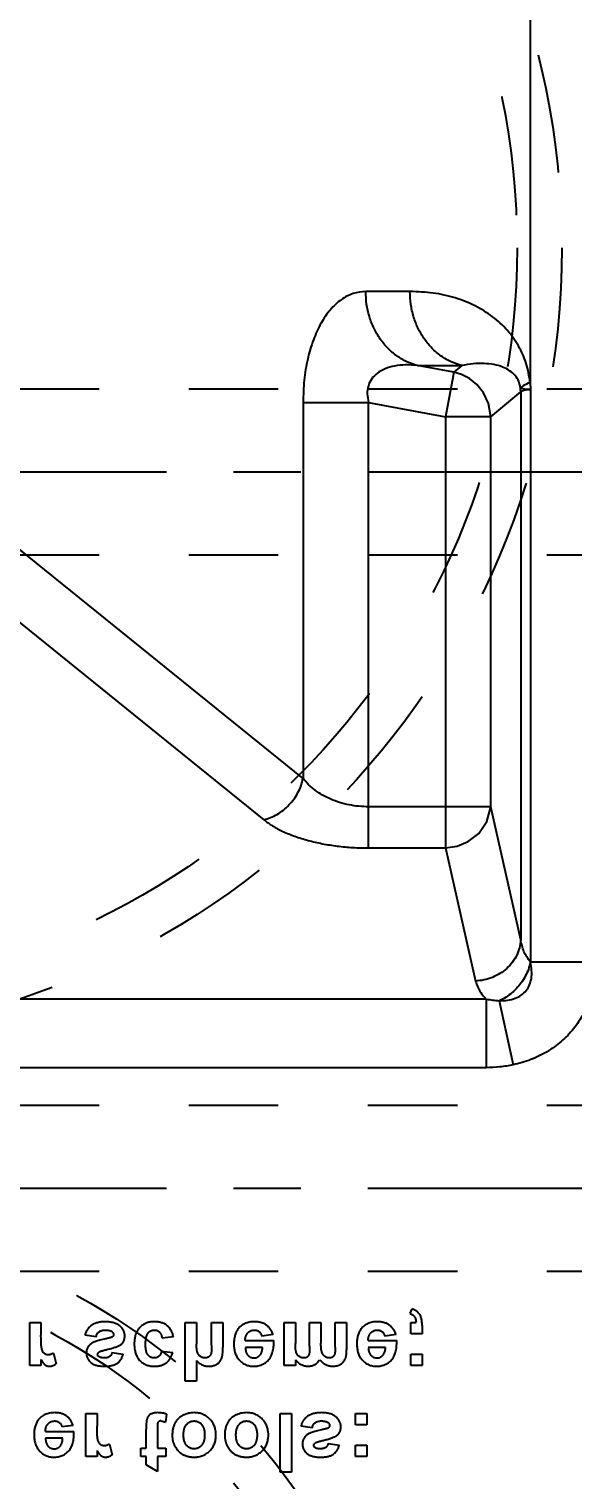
# Model space of a CAD drawing. Extents: x 14103 to 19353, y -3233 to 932.
# Drawn here: x 14942.2 to 14978.7, y -203.4 to -106.3 of the extents above; entities that cross this region are included whole.
import ezdxf

# ---------------------------------------------------------------- set-up
doc = ezdxf.new("R2010")
doc.units = 0
doc.header["$LTSCALE"] = 20
doc.header["$MEASUREMENT"] = 0
doc.linetypes.add('CENTER', pattern=[0.6, 0.375, -0.075, 0.075, -0.075])
doc.linetypes.add('HIDDEN', pattern=[0.2, 0.1, -0.1])
doc.layers.get('DEFPOINTS').update_dxf_attribs({"linetype": 'CONTINUOUS'})
for name, color, linetype in [('4a', 7, 'CONTINUOUS'), ('DIM', 3, 'CONTINUOUS'), ('OIL', 7, 'CONTINUOUS'), ('SUP', 4, 'HIDDEN'), ('WATER', 9, 'HIDDEN')]:
    doc.layers.add(name, color=color, linetype=linetype)
doc.styles.add('lxy2', font='txt.shx', dxfattribs={"width": 0.6})
doc.dimstyles.new('10', dxfattribs={"dimtxt": 10, "dimasz": 5, "dimexe": 2.5, "dimexo": 0, "dimgap": 1, "dimtad": 0, "dimdsep": 46, "dimtxsty": 'lxy2', "dimcen": -3, "dimclrd": 113, "dimclre": 113, "dimclrt": 3, "dimazin": 2, "dimtfac": 1, "dimtofl": 0, "dimtmove": 0, "dimatfit": 3, "dimfxl": 1, "dimtolj": 1, "dimtzin": 0, "dimarcsym": 0})

# ---------------------------------------------------------------- blocks, each defined once
blk = doc.blocks.new('*D197')
at = {"layer": 'DEFPOINTS', "color": 0}
for p in [(14749.942, 164.09), (15292.928, -183.91), (15315.844, -183.91)]:
    blk.add_point(p, dxfattribs=at)
at = {"layer": 'DIM', "color": 113, "lineweight": -2}
blk.add_line((15292.928, -183.91), (15315.844, -183.91), dxfattribs=at)
at = {"layer": 'DIM', "color": 3, "insert": (15324.844, -183.91), "char_height": 10, "attachment_point": 5, "style": 'lxy2'}
blk.add_mtext('\\A1;348', dxfattribs=at)
blk = doc.blocks.new('*D188')
at = {"layer": 'DEFPOINTS', "color": 0, "linetype": 'Continuous'}
for p in [(14749.942, 164.09), (15254.942, -535.91), (15254.942, -553.814)]:
    blk.add_point(p, dxfattribs=at)
at = {"layer": 'OIL', "color": 113, "linetype": 'Continuous', "lineweight": -2}
blk.add_line((15254.942, -535.91), (15254.942, -553.814), dxfattribs=at)
at = {"layer": 'OIL', "color": 3, "linetype": 'Continuous', "insert": (15254.942, -562.314), "char_height": 10, "attachment_point": 5, "rotation": 90, "style": 'lxy2'}
blk.add_mtext('\\A1;505', dxfattribs=at)
blk = doc.blocks.new('*D187')
at = {"layer": 'DEFPOINTS', "color": 0, "linetype": 'Continuous'}
for p in [(14749.942, 164.09), (15299.942, -515.91), (15299.942, -553.814)]:
    blk.add_point(p, dxfattribs=at)
at = {"layer": 'OIL', "color": 113, "linetype": 'Continuous', "lineweight": -2}
blk.add_line((15299.942, -515.91), (15299.942, -553.814), dxfattribs=at)
at = {"layer": 'OIL', "color": 3, "linetype": 'Continuous', "insert": (15299.942, -562.314), "char_height": 10, "attachment_point": 5, "rotation": 90, "style": 'lxy2'}
blk.add_mtext('\\A1;550', dxfattribs=at)
blk = doc.blocks.new('*D185')
at = {"layer": 'DEFPOINTS', "color": 0}
for p in [(14749.942, 164.09), (15292.928, -255.91), (15315.844, -255.91)]:
    blk.add_point(p, dxfattribs=at)
at = {"layer": 'DIM', "color": 113, "lineweight": -2}
blk.add_line((15292.928, -255.91), (15315.844, -255.91), dxfattribs=at)
at = {"layer": 'DIM', "color": 3, "insert": (15324.344, -255.91), "char_height": 10, "attachment_point": 5, "style": 'lxy2'}
blk.add_mtext('\\A1;420', dxfattribs=at)
blk = doc.blocks.new('*D191')
at = {"layer": 'DEFPOINTS', "color": 0, "linetype": 'Continuous'}
for p in [(14749.942, 164.09), (14999.942, -369.245), (14999.942, -553.814)]:
    blk.add_point(p, dxfattribs=at)
at = {"layer": 'OIL', "color": 113, "linetype": 'Continuous', "lineweight": -2}
blk.add_line((14999.942, -369.245), (14999.942, -553.814), dxfattribs=at)
at = {"layer": 'OIL', "color": 3, "linetype": 'Continuous', "insert": (14999.942, -562.314), "char_height": 10, "attachment_point": 5, "rotation": 90, "style": 'lxy2'}
blk.add_mtext('\\A1;250', dxfattribs=at)
blk = doc.blocks.new('*D190')
at = {"layer": 'DEFPOINTS', "color": 0, "linetype": 'Continuous'}
for p in [(14749.942, 164.09), (15049.942, -369.245), (15049.942, -553.814)]:
    blk.add_point(p, dxfattribs=at)
at = {"layer": 'OIL', "color": 113, "linetype": 'Continuous', "lineweight": -2}
blk.add_line((15049.942, -369.245), (15049.942, -553.814), dxfattribs=at)
at = {"layer": 'OIL', "color": 3, "linetype": 'Continuous', "insert": (15049.942, -561.814), "char_height": 10, "attachment_point": 5, "rotation": 90, "style": 'lxy2'}
blk.add_mtext('\\A1;300', dxfattribs=at)
blk = doc.blocks.new('*D189')
at = {"layer": 'DEFPOINTS', "color": 0, "linetype": 'Continuous'}
for p in [(14749.942, 164.09), (15094.942, -324.245), (15094.942, -553.814)]:
    blk.add_point(p, dxfattribs=at)
at = {"layer": 'OIL', "color": 113, "linetype": 'Continuous', "lineweight": -2}
blk.add_line((15094.942, -324.245), (15094.942, -553.814), dxfattribs=at)
at = {"layer": 'OIL', "color": 3, "linetype": 'Continuous', "insert": (15094.942, -562.814), "char_height": 10, "attachment_point": 5, "rotation": 90, "style": 'lxy2'}
blk.add_mtext('\\A1;345', dxfattribs=at)
blk = doc.blocks.new('*D186')
at = {"layer": 'DEFPOINTS', "color": 0, "linetype": 'Continuous'}
for p in [(14749.942, 164.09), (15119.942, -360.91), (15119.942, -553.814)]:
    blk.add_point(p, dxfattribs=at)
at = {"layer": 'OIL', "color": 113, "linetype": 'Continuous', "lineweight": -2}
blk.add_line((15119.942, -360.91), (15119.942, -553.814), dxfattribs=at)
at = {"layer": 'OIL', "color": 3, "linetype": 'Continuous', "insert": (15119.942, -562.314), "char_height": 10, "attachment_point": 5, "rotation": 90, "style": 'lxy2'}
blk.add_mtext('\\A1;370', dxfattribs=at)
blk = doc.blocks.new('*D184')
at = {"layer": 'DEFPOINTS', "color": 0, "linetype": 'Continuous'}
for p in [(14749.942, 164.09), (15074.942, -315.91), (15074.942, -553.814)]:
    blk.add_point(p, dxfattribs=at)
at = {"layer": 'OIL', "color": 113, "linetype": 'Continuous', "lineweight": -2}
blk.add_line((15074.942, -315.91), (15074.942, -553.814), dxfattribs=at)
at = {"layer": 'OIL', "color": 3, "linetype": 'Continuous', "insert": (15074.942, -562.814), "char_height": 10, "attachment_point": 5, "rotation": 90, "style": 'lxy2'}
blk.add_mtext('\\A1;325', dxfattribs=at)

msp = doc.modelspace()

# ---------------------------------------------------------------- linework, layer by layer
at = {"layer": '4a', "color": 4, "linetype": 'Continuous'}
for p, q in [((14975.837, -44.203), (14975.822, -130.001)), ((14967.762, -123.835), (14964.799, -123.835)), ((14970.699, -129.247), (14968.275, -128.798)), ((14968.275, -128.798), (14971.238, -128.798)), ((14971.238, -128.798), (14970.699, -129.247)), ((14970.652, -129.498), (14970.147, -132.224)), ((14975.822, -129.93), (14975.838, -130.403)), ((14973.176, -132.224), (14975.185, -130.553)), ((14975.185, -130.553), (14975.185, -167.269)), ((14975.839, -130.403), (14975.839, -168.769)), ((14960.601, -131.271), (14960.601, -156.461)), ((14960.601, -131.271), (14964.996, -131.271)), ((14964.996, -161.114), (14964.996, -131.271)), ((14964.996, -131.271), (14970.147, -132.224)), ((14970.147, -132.224), (14970.147, -161.114)), ((14973.176, -132.224), (14970.147, -132.224)), ((14973.176, -158.354), (14973.176, -132.224)), ((14960.601, -156.461), (14941.556, -141.078)), ((14938.918, -143.838), (14957.964, -159.221)), ((14973.176, -158.354), (14964.996, -158.354)), ((14975.185, -167.269), (14973.176, -158.354)), ((14964.996, -161.114), (14970.147, -161.114)), ((14970.147, -161.114), (14972.157, -170.029)), ((14980.232, -168.767), (14975.839, -168.767)), ((14972.873, -171.233), (14843.995, -171.233)), ((14972.873, -171.233), (14972.873, -175.833)), ((14973.755, -171.345), (14974.68, -175.641)), ((14972.873, -175.833), (14838.932, -175.833)), ((14967.769, -192.294), (14967.909, -191.991)), ((14942.278, -192.9), (14943.036, -192.9)), ((14942.278, -195.778), (14942.278, -192.9)), ((14943.036, -192.9), (14943.036, -193.753)), ((14952.701, -192.9), (14953.458, -192.9)), ((14952.701, -196.839), (14952.701, -192.9)), ((14953.458, -192.9), (14953.458, -194.349)), ((14954.468, -192.9), (14955.226, -192.9)), ((14954.468, -194.428), (14954.468, -192.9)), ((14955.226, -192.9), (14955.226, -194.58)), ((14959.326, -192.9), (14960.084, -192.9)), ((14959.326, -195.778), (14959.326, -192.9)), ((14960.084, -192.9), (14960.084, -194.306)), ((14961.043, -192.9), (14961.8, -192.9)), ((14961.043, -194.486), (14961.043, -192.9)), ((14961.8, -192.9), (14961.8, -194.289)), ((14962.76, -192.9), (14963.517, -192.9)), ((14962.76, -194.554), (14962.76, -192.9)), ((14963.517, -192.9), (14963.517, -194.731)), ((14967.82, -192.9), (14968.173, -192.9)), ((14967.82, -193.657), (14967.82, -192.9)), ((14968.577, -193.106), (14968.577, -193.657)), ((14946.732, -193.859), (14945.975, -193.758)), ((14951.913, -193.859), (14951.156, -193.96)), ((14956.72, -194.112), (14958.639, -194.112)), ((14958.589, -193.708), (14957.831, -193.809)), ((14964.962, -194.112), (14966.88, -194.112)), ((14966.83, -193.708), (14966.073, -193.809)), ((14968.577, -193.657), (14967.82, -193.657)), ((14943.869, -194.949), (14944.046, -195.669)), ((14947.793, -194.92), (14948.55, -195.021)), ((14951.105, -194.819), (14951.863, -194.92)), ((14957.882, -194.566), (14956.734, -194.566)), ((14966.123, -194.566), (14964.975, -194.566)), ((14967.82, -195.778), (14967.82, -195.021)), ((14967.82, -195.021), (14968.577, -195.021)), ((14968.577, -195.021), (14968.577, -195.778)), ((14943.036, -195.778), (14942.278, -195.778)), ((14943.036, -195.376), (14943.036, -195.778)), ((14953.458, -195.445), (14953.458, -196.839)), ((14960.084, -195.778), (14959.326, -195.778)), ((14960.084, -195.392), (14960.084, -195.778)), ((14968.577, -195.778), (14967.82, -195.778)), ((14953.458, -196.839), (14952.701, -196.839)), ((14946.035, -198.99), (14946.793, -198.99)), ((14946.035, -201.868), (14946.035, -198.99)), ((14946.793, -198.99), (14946.793, -199.843)), ((14951.449, -199.039), (14951.373, -199.567)), ((14959.064, -198.99), (14959.821, -198.99)), ((14959.064, -202.929), (14959.064, -198.99)), ((14959.821, -198.99), (14959.821, -202.929)), ((14964.123, -198.99), (14964.881, -198.99)), ((14964.123, -199.747), (14964.123, -198.99)), ((14964.881, -198.99), (14964.881, -199.747)), ((14943.329, -200.202), (14945.248, -200.202)), ((14945.197, -199.798), (14944.44, -199.899)), ((14950.085, -201.313), (14950.085, -200.038)), ((14950.843, -200.075), (14950.843, -201.313)), ((14961.215, -199.949), (14960.457, -199.848)), ((14964.881, -199.747), (14964.123, -199.747)), ((14944.49, -200.656), (14943.342, -200.656)), ((14947.626, -201.039), (14947.803, -201.759)), ((14962.275, -201.01), (14963.033, -201.111)), ((14964.123, -201.111), (14964.881, -201.111)), ((14964.123, -201.868), (14964.123, -201.111)), ((14964.881, -201.111), (14964.881, -201.868)), ((14946.793, -201.868), (14946.035, -201.868)), ((14946.793, -201.466), (14946.793, -201.868)), ((14949.732, -201.313), (14950.085, -201.313)), ((14949.732, -201.868), (14949.732, -201.313)), ((14950.085, -201.868), (14949.732, -201.868)), ((14950.085, -202.424), (14950.085, -201.868)), ((14950.843, -201.313), (14951.398, -201.313)), ((14951.398, -201.868), (14950.843, -201.868)), ((14950.843, -201.868), (14950.843, -202.878)), ((14951.398, -201.313), (14951.398, -201.868)), ((14964.881, -201.868), (14964.123, -201.868)), ((14950.843, -202.878), (14950.085, -202.424)), ((14959.821, -202.929), (14959.064, -202.929))]:
    msp.add_line(p, q, dxfattribs=at)
for points in [[(14970.699, -129.247), (14970.682, -129.333), (14970.652, -129.498)], [(14973.176, -132.224), (14973.038, -131.347), (14972.705, -130.623), (14972.254, -130.065), (14971.746, -129.663), (14971.222, -129.398), (14970.699, -129.247)], [(14970.147, -161.114), (14970.918, -160.992), (14971.667, -160.681), (14972.372, -160.139), (14972.928, -159.34), (14973.176, -158.354)]]:
    msp.add_lwpolyline(points, dxfattribs=at)
for points in [[(14964.799, -123.835), (14963.957, -123.974), (14963.161, -124.387), (14962.435, -125.059), (14961.805, -125.968), (14961.292, -127.084), (14960.912, -128.369), (14960.679, -129.78), (14960.601, -131.271)], [(14968.275, -128.798), (14967.561, -128.547), (14966.894, -128.16), (14966.294, -127.648), (14965.777, -127.027), (14965.358, -126.313), (14965.051, -125.528), (14964.862, -124.694), (14964.799, -123.835)], [(14971.238, -128.798), (14970.524, -128.547), (14969.857, -128.16), (14969.256, -127.648), (14968.739, -127.027), (14968.321, -126.313), (14968.013, -125.528), (14967.825, -124.694), (14967.762, -123.835)], [(14975.814, -130.002), (14975.807, -129.93), (14975.552, -128.662), (14975.039, -127.487), (14974.285, -126.434), (14973.308, -125.532), (14972.134, -124.805), (14970.794, -124.271), (14969.323, -123.945), (14967.762, -123.835)], [(14968.275, -128.798), (14967.467, -128.759), (14966.732, -128.833), (14966.097, -129.018), (14965.582, -129.307), (14965.204, -129.691), (14964.976, -130.157), (14964.906, -130.69), (14964.996, -131.271)], [(14975.174, -130.319), (14975.055, -129.863), (14974.809, -129.467), (14974.442, -129.142), (14973.965, -128.896), (14973.39, -128.735), (14972.732, -128.665), (14972.008, -128.686), (14971.238, -128.798)], [(14975.174, -130.319), (14975.385, -130.129), (14975.822, -129.924)], [(14975.185, -130.553), (14975.174, -130.319)], [(14975.837, -130.403), (14975.531, -130.394), (14975.174, -130.319)], [(14975.185, -130.553), (14975.406, -130.441), (14975.839, -130.403)], [(14957.964, -159.221), (14958.42, -159.08), (14958.862, -158.864), (14959.279, -158.58), (14959.658, -158.234), (14959.988, -157.837), (14960.261, -157.401), (14960.467, -156.938), (14960.601, -156.461)], [(14964.996, -158.354), (14964.334, -158.322), (14963.682, -158.225), (14963.054, -158.066), (14962.458, -157.847), (14961.906, -157.572), (14961.407, -157.245), (14960.97, -156.873), (14960.601, -156.461)], [(14957.964, -159.221), (14958.554, -159.632), (14959.254, -160.005), (14960.053, -160.331), (14960.936, -160.606), (14961.889, -160.826), (14962.894, -160.985), (14963.936, -161.081), (14964.996, -161.114)], [(14975.185, -167.269), (14975.105, -167.793), (14974.917, -168.298), (14974.63, -168.766), (14974.252, -169.179), (14973.799, -169.523), (14973.286, -169.785), (14972.732, -169.956), (14972.157, -170.029)], [(14975.839, -168.769), (14975.406, -168.043), (14975.185, -167.269)], [(14975.837, -168.767), (14975.703, -169.244), (14975.497, -169.707), (14975.225, -170.143), (14974.894, -170.54), (14974.515, -170.885), (14974.098, -171.17), (14973.755, -171.345)], [(14973.755, -171.345), (14974.321, -171.309), (14974.816, -171.183), (14975.229, -170.967), (14975.552, -170.666), (14975.778, -170.288), (14975.902, -169.838), (14975.922, -169.328), (14975.837, -168.767)], [(14980.232, -168.767), (14980.135, -170.002), (14979.847, -171.174), (14979.373, -172.256), (14978.723, -173.227), (14977.91, -174.067), (14976.952, -174.758), (14975.867, -175.287), (14974.68, -175.641)], [(14972.157, -170.029), (14972.51, -170.803), (14972.873, -171.233)], [(14972.873, -171.233), (14973.307, -171.304), (14973.755, -171.345)], [(14974.68, -175.642), (14973.781, -175.785), (14972.873, -175.833)], [(14967.769, -192.294), (14967.869, -192.338), (14967.955, -192.39), (14968.023, -192.45), (14968.077, -192.518), (14968.117, -192.596), (14968.147, -192.685), (14968.165, -192.787), (14968.173, -192.9)], [(14968.577, -193.106), (14968.574, -192.948), (14968.563, -192.807), (14968.546, -192.684), (14968.52, -192.579), (14968.486, -192.485), (14968.439, -192.396), (14968.38, -192.311), (14968.307, -192.231), (14968.224, -192.159), (14968.129, -192.095), (14968.024, -192.039), (14967.909, -191.991)], [(14947.348, -192.849), (14947.205, -192.853), (14947.07, -192.864), (14946.943, -192.884), (14946.823, -192.911), (14946.711, -192.945), (14946.607, -192.987), (14946.51, -193.036), (14946.421, -193.094), (14946.339, -193.158), (14946.265, -193.227), (14946.198, -193.302), (14946.139, -193.383), (14946.087, -193.468), (14946.042, -193.559), (14946.005, -193.656), (14945.975, -193.758)], [(14946.732, -193.859), (14946.763, -193.754), (14946.806, -193.663), (14946.862, -193.585), (14946.93, -193.52), (14947.012, -193.469), (14947.109, -193.434), (14947.221, -193.412), (14947.348, -193.405)], [(14948.554, -193.409), (14948.522, -193.357), (14948.466, -193.278), (14948.399, -193.202), (14948.322, -193.13), (14948.234, -193.065), (14948.137, -193.007), (14948.031, -192.959), (14947.914, -192.919), (14947.787, -192.889), (14947.651, -192.867), (14947.504, -192.854), (14947.348, -192.849)], [(14947.348, -193.405), (14947.487, -193.411), (14947.608, -193.432), (14947.71, -193.464), (14947.793, -193.51)], [(14948.651, -193.802), (14948.646, -193.706), (14948.631, -193.614), (14948.605, -193.525), (14948.569, -193.439), (14948.554, -193.409)], [(14950.624, -192.849), (14950.475, -192.856), (14950.334, -192.874), (14950.201, -192.905), (14950.076, -192.948), (14949.957, -193.003), (14949.848, -193.071), (14949.745, -193.151), (14949.65, -193.244), (14949.565, -193.347), (14949.492, -193.46), (14949.429, -193.582), (14949.378, -193.714), (14949.339, -193.855), (14949.33, -193.894)], [(14950.045, -194.382), (14950.047, -194.253), (14950.055, -194.134), (14950.068, -194.024), (14950.085, -193.925), (14950.108, -193.836), (14950.136, -193.756), (14950.168, -193.686), (14950.206, -193.626), (14950.248, -193.574), (14950.293, -193.529), (14950.342, -193.491), (14950.395, -193.46), (14950.451, -193.436), (14950.51, -193.419), (14950.573, -193.408), (14950.64, -193.405)], [(14951.913, -193.859), (14951.882, -193.738), (14951.844, -193.625), (14951.8, -193.519), (14951.749, -193.421), (14951.691, -193.33), (14951.628, -193.247), (14951.557, -193.172), (14951.481, -193.104), (14951.397, -193.044), (14951.307, -192.993), (14951.21, -192.949), (14951.107, -192.913), (14950.996, -192.885), (14950.879, -192.865), (14950.755, -192.853), (14950.624, -192.849)], [(14950.64, -193.405), (14950.737, -193.413), (14950.825, -193.436), (14950.903, -193.475), (14950.973, -193.529), (14951.004, -193.563), (14951.033, -193.604), (14951.059, -193.649), (14951.083, -193.7), (14951.105, -193.757), (14951.124, -193.819), (14951.142, -193.887), (14951.156, -193.96)], [(14956.245, -193.335), (14956.179, -193.436), (14956.122, -193.543), (14956.073, -193.656), (14956.034, -193.776), (14956.002, -193.901), (14955.991, -193.959)], [(14957.347, -192.849), (14957.167, -192.857), (14956.999, -192.88), (14956.844, -192.918), (14956.7, -192.971), (14956.568, -193.039), (14956.448, -193.123), (14956.341, -193.222), (14956.245, -193.335)], [(14956.72, -194.112), (14956.725, -194.03), (14956.735, -193.954), (14956.75, -193.881), (14956.771, -193.814), (14956.796, -193.751), (14956.827, -193.694), (14956.863, -193.64), (14956.905, -193.591), (14956.951, -193.548), (14956.999, -193.51), (14957.05, -193.477), (14957.104, -193.451), (14957.16, -193.431), (14957.219, -193.417), (14957.281, -193.408), (14957.345, -193.405)], [(14957.345, -193.405), (14957.431, -193.411), (14957.51, -193.428), (14957.582, -193.458), (14957.647, -193.5), (14957.704, -193.555), (14957.754, -193.626), (14957.797, -193.71), (14957.831, -193.809)], [(14958.441, -193.396), (14958.402, -193.338), (14958.342, -193.261), (14958.276, -193.191), (14958.206, -193.126), (14958.13, -193.069), (14958.05, -193.017), (14957.964, -192.972), (14957.873, -192.935), (14957.778, -192.905), (14957.678, -192.88), (14957.573, -192.863), (14957.462, -192.852), (14957.347, -192.849)], [(14958.589, -193.708), (14958.55, -193.606), (14958.506, -193.51), (14958.456, -193.421), (14958.441, -193.396)], [(14964.487, -193.335), (14964.42, -193.436), (14964.363, -193.543), (14964.315, -193.656), (14964.275, -193.776), (14964.244, -193.901), (14964.233, -193.959)], [(14965.588, -192.849), (14965.408, -192.857), (14965.24, -192.88), (14965.085, -192.918), (14964.941, -192.971), (14964.809, -193.039), (14964.689, -193.123), (14964.582, -193.222), (14964.487, -193.335)], [(14964.962, -194.112), (14964.966, -194.03), (14964.976, -193.954), (14964.992, -193.881), (14965.012, -193.814), (14965.037, -193.751), (14965.068, -193.694), (14965.104, -193.64), (14965.146, -193.591), (14965.192, -193.548), (14965.24, -193.51), (14965.291, -193.477), (14965.345, -193.451), (14965.401, -193.431), (14965.46, -193.417), (14965.522, -193.408), (14965.586, -193.405)], [(14965.586, -193.405), (14965.672, -193.411), (14965.751, -193.428), (14965.823, -193.458), (14965.888, -193.5), (14965.945, -193.555), (14965.995, -193.626), (14966.038, -193.71), (14966.073, -193.809)], [(14966.83, -193.708), (14966.791, -193.606), (14966.747, -193.51), (14966.697, -193.421), (14966.643, -193.338), (14966.583, -193.261), (14966.518, -193.191), (14966.447, -193.126), (14966.372, -193.069), (14966.291, -193.017), (14966.205, -192.972), (14966.114, -192.935), (14966.019, -192.905), (14965.919, -192.88), (14965.814, -192.863), (14965.703, -192.852), (14965.588, -192.849)], [(14943.525, -195.071), (14943.452, -195.066), (14943.384, -195.05), (14943.321, -195.024), (14943.265, -194.987), (14943.214, -194.936), (14943.169, -194.868), (14943.13, -194.783), (14943.097, -194.681), (14943.082, -194.617), (14943.07, -194.54), (14943.059, -194.447), (14943.051, -194.338), (14943.044, -194.215), (14943.04, -194.076), (14943.037, -193.922), (14943.036, -193.753)], [(14946.417, -194.313), (14946.338, -194.374), (14946.268, -194.439), (14946.209, -194.511), (14946.161, -194.588), (14946.124, -194.671), (14946.097, -194.759), (14946.081, -194.854), (14946.076, -194.954)], [(14947.585, -193.948), (14947.365, -193.997), (14947.167, -194.045), (14946.989, -194.093), (14946.832, -194.139), (14946.697, -194.183), (14946.583, -194.228), (14946.489, -194.271), (14946.417, -194.313)], [(14948.42, -194.362), (14948.356, -194.411), (14948.281, -194.457), (14948.194, -194.501), (14948.097, -194.544), (14947.988, -194.585), (14947.869, -194.624), (14947.738, -194.66), (14947.596, -194.695), (14947.456, -194.728), (14947.332, -194.759), (14947.223, -194.788), (14947.129, -194.815), (14947.05, -194.841), (14946.987, -194.864), (14946.939, -194.885), (14946.907, -194.905)], [(14947.839, -193.851), (14947.802, -193.877), (14947.748, -193.902), (14947.675, -193.925), (14947.585, -193.948)], [(14947.793, -193.51), (14947.838, -193.551), (14947.868, -193.598), (14947.887, -193.651), (14947.894, -193.71)], [(14947.894, -193.71), (14947.89, -193.75), (14947.88, -193.787), (14947.863, -193.821), (14947.839, -193.851)], [(14948.42, -194.362), (14948.474, -194.309), (14948.521, -194.251), (14948.561, -194.189), (14948.593, -194.121), (14948.619, -194.049), (14948.627, -194.018)], [(14948.627, -194.018), (14948.637, -193.972), (14948.647, -193.889), (14948.651, -193.802)], [(14949.33, -193.894), (14949.31, -194.007), (14949.293, -194.167), (14949.287, -194.337)], [(14949.287, -194.337), (14949.293, -194.508), (14949.31, -194.67), (14949.339, -194.822), (14949.371, -194.94)], [(14950.623, -195.273), (14950.558, -195.27), (14950.498, -195.261), (14950.44, -195.244), (14950.386, -195.222), (14950.334, -195.193), (14950.287, -195.158), (14950.243, -195.116), (14950.202, -195.068), (14950.165, -195.013), (14950.133, -194.948), (14950.106, -194.875), (14950.084, -194.794), (14950.067, -194.703), (14950.054, -194.605), (14950.047, -194.498), (14950.045, -194.382)], [(14954.034, -195.273), (14953.949, -195.268), (14953.869, -195.25), (14953.794, -195.221), (14953.723, -195.18), (14953.659, -195.128), (14953.604, -195.064), (14953.558, -194.988), (14953.521, -194.901), (14953.507, -194.851), (14953.494, -194.797), (14953.483, -194.736), (14953.474, -194.67), (14953.467, -194.598), (14953.462, -194.52), (14953.459, -194.438), (14953.458, -194.349)], [(14955.991, -193.959), (14955.98, -194.034), (14955.968, -194.172), (14955.963, -194.318)], [(14955.963, -194.318), (14955.967, -194.47)], [(14958.583, -194.776), (14958.598, -194.703), (14958.624, -194.52), (14958.638, -194.322), (14958.639, -194.112)], [(14960.652, -195.273), (14960.568, -195.267), (14960.488, -195.249), (14960.413, -195.219), (14960.342, -195.178), (14960.278, -195.125), (14960.223, -195.061), (14960.178, -194.987), (14960.144, -194.902), (14960.129, -194.853), (14960.118, -194.797), (14960.107, -194.734), (14960.099, -194.663), (14960.092, -194.585), (14960.088, -194.499), (14960.084, -194.406), (14960.084, -194.306)], [(14962.361, -195.273), (14962.283, -195.267), (14962.207, -195.249), (14962.133, -195.218), (14962.062, -195.175), (14961.998, -195.12), (14961.943, -195.054), (14961.898, -194.976), (14961.862, -194.887), (14961.848, -194.837), (14961.835, -194.779), (14961.824, -194.715), (14961.816, -194.643), (14961.809, -194.565), (14961.804, -194.48), (14961.801, -194.388), (14961.8, -194.289)], [(14964.233, -193.959), (14964.221, -194.034), (14964.209, -194.172), (14964.204, -194.318)], [(14964.204, -194.318), (14964.21, -194.49), (14964.224, -194.628)], [(14965.518, -195.829), (14965.673, -195.822), (14965.821, -195.803), (14965.96, -195.769), (14966.09, -195.723), (14966.212, -195.664), (14966.326, -195.591), (14966.431, -195.505), (14966.527, -195.406), (14966.614, -195.293), (14966.688, -195.167), (14966.75, -195.026), (14966.801, -194.872), (14966.839, -194.703), (14966.865, -194.52), (14966.879, -194.322), (14966.88, -194.112)], [(14943.869, -194.949), (14943.778, -195.002), (14943.691, -195.04), (14943.606, -195.063), (14943.525, -195.071)], [(14946.076, -194.954), (14946.08, -195.044), (14946.094, -195.132), (14946.117, -195.215), (14946.149, -195.294), (14946.191, -195.371), (14946.241, -195.443), (14946.301, -195.511), (14946.37, -195.576), (14946.449, -195.635), (14946.537, -195.687), (14946.636, -195.73), (14946.746, -195.765), (14946.864, -195.793), (14946.993, -195.813), (14947.133, -195.825), (14947.282, -195.829)], [(14946.833, -195.04), (14946.838, -195.002), (14946.851, -194.966), (14946.874, -194.934), (14946.907, -194.905)], [(14946.912, -195.191), (14946.877, -195.16), (14946.853, -195.124), (14946.838, -195.084), (14946.833, -195.04)], [(14947.302, -195.273), (14947.176, -195.268), (14947.068, -195.253), (14946.981, -195.227), (14946.912, -195.191)], [(14947.282, -195.829), (14947.424, -195.825), (14947.557, -195.816), (14947.681, -195.8), (14947.794, -195.777), (14947.899, -195.749), (14947.994, -195.713), (14948.08, -195.672), (14948.156, -195.624), (14948.224, -195.571), (14948.287, -195.51), (14948.345, -195.444), (14948.398, -195.372), (14948.444, -195.293), (14948.485, -195.208), (14948.52, -195.118), (14948.55, -195.021)], [(14947.793, -194.92), (14947.767, -195), (14947.732, -195.071), (14947.688, -195.131), (14947.634, -195.182), (14947.57, -195.222), (14947.493, -195.25), (14947.404, -195.268), (14947.302, -195.273)], [(14949.371, -194.94), (14949.378, -194.964), (14949.429, -195.096), (14949.491, -195.219), (14949.564, -195.332), (14949.649, -195.435), (14949.744, -195.527), (14949.847, -195.607), (14949.957, -195.675), (14950.076, -195.73), (14950.202, -195.773), (14950.337, -195.804), (14950.479, -195.822), (14950.629, -195.829)], [(14951.105, -194.819), (14951.082, -194.924), (14951.048, -195.017), (14951.002, -195.095), (14950.945, -195.159), (14950.879, -195.208), (14950.803, -195.245), (14950.718, -195.266), (14950.623, -195.273)], [(14950.629, -195.829), (14950.753, -195.825), (14950.869, -195.814), (14950.98, -195.797), (14951.083, -195.773), (14951.181, -195.741), (14951.272, -195.702), (14951.355, -195.657), (14951.433, -195.604), (14951.505, -195.544), (14951.572, -195.477), (14951.634, -195.403), (14951.691, -195.32), (14951.741, -195.231), (14951.787, -195.135), (14951.827, -195.031), (14951.863, -194.92)], [(14954.468, -194.428), (14954.468, -194.537), (14954.466, -194.635), (14954.463, -194.722), (14954.458, -194.801), (14954.453, -194.867), (14954.445, -194.924), (14954.438, -194.97), (14954.428, -195.006), (14954.404, -195.064), (14954.374, -195.116), (14954.334, -195.161), (14954.288, -195.201), (14954.234, -195.232), (14954.174, -195.255), (14954.107, -195.268), (14954.034, -195.273)], [(14954.296, -195.829), (14954.418, -195.822), (14954.533, -195.804), (14954.643, -195.774), (14954.746, -195.732), (14954.841, -195.679), (14954.923, -195.621), (14954.992, -195.556), (14955.049, -195.483), (14955.096, -195.406), (14955.135, -195.324), (14955.165, -195.238), (14955.188, -195.148), (14955.197, -195.1), (14955.204, -195.044), (14955.211, -194.983), (14955.216, -194.915), (14955.22, -194.841), (14955.223, -194.759), (14955.225, -194.673), (14955.226, -194.58)], [(14955.967, -194.47), (14955.969, -194.49), (14955.987, -194.653), (14956.015, -194.806), (14956.056, -194.95), (14956.108, -195.083), (14956.173, -195.208), (14956.248, -195.322), (14956.335, -195.427), (14956.432, -195.521), (14956.534, -195.603), (14956.642, -195.672), (14956.757, -195.728), (14956.877, -195.772), (14957.005, -195.803), (14957.138, -195.822), (14957.277, -195.829)], [(14956.734, -194.566), (14956.736, -194.646), (14956.743, -194.721), (14956.755, -194.792), (14956.773, -194.859), (14956.795, -194.921), (14956.824, -194.98), (14956.857, -195.033), (14956.895, -195.083)], [(14956.895, -195.083), (14956.937, -195.127), (14956.982, -195.166), (14957.031, -195.199), (14957.081, -195.226), (14957.134, -195.246), (14957.19, -195.261), (14957.249, -195.27), (14957.311, -195.273)], [(14957.277, -195.829), (14957.432, -195.822), (14957.58, -195.803), (14957.719, -195.769), (14957.849, -195.723), (14957.971, -195.664), (14958.085, -195.591), (14958.19, -195.505), (14958.286, -195.406), (14958.373, -195.293), (14958.447, -195.167), (14958.509, -195.026), (14958.56, -194.872), (14958.583, -194.776)], [(14957.311, -195.273), (14957.368, -195.27), (14957.423, -195.262), (14957.477, -195.248), (14957.528, -195.228), (14957.577, -195.203), (14957.623, -195.171), (14957.668, -195.135), (14957.71, -195.092), (14957.749, -195.045), (14957.782, -194.992), (14957.811, -194.934), (14957.835, -194.871), (14957.854, -194.803), (14957.868, -194.729), (14957.877, -194.65), (14957.882, -194.566)], [(14961.043, -194.486), (14961.042, -194.587), (14961.041, -194.678), (14961.037, -194.76), (14961.033, -194.833), (14961.027, -194.896), (14961.02, -194.95), (14961.012, -194.995), (14961.003, -195.03), (14960.981, -195.088), (14960.952, -195.137), (14960.919, -195.179), (14960.88, -195.213), (14960.834, -195.239), (14960.781, -195.258), (14960.72, -195.269), (14960.652, -195.273)], [(14962.682, -195.11), (14962.654, -195.148), (14962.623, -195.182), (14962.588, -195.209), (14962.549, -195.232), (14962.507, -195.25), (14962.462, -195.263), (14962.414, -195.271), (14962.361, -195.273)], [(14962.582, -195.829), (14962.733, -195.821), (14962.873, -195.796), (14962.999, -195.756), (14963.114, -195.7), (14963.216, -195.629), (14963.304, -195.542), (14963.379, -195.441), (14963.439, -195.324)], [(14962.76, -194.554), (14962.758, -194.656), (14962.755, -194.75), (14962.749, -194.834), (14962.74, -194.908), (14962.729, -194.973), (14962.716, -195.028), (14962.7, -195.074), (14962.682, -195.11)], [(14963.439, -195.324), (14963.457, -195.275), (14963.473, -195.219), (14963.487, -195.155), (14963.498, -195.085), (14963.506, -195.006), (14963.513, -194.922), (14963.516, -194.83), (14963.517, -194.731)], [(14964.224, -194.628), (14964.228, -194.653), (14964.256, -194.806), (14964.297, -194.95), (14964.349, -195.083), (14964.414, -195.208), (14964.489, -195.322), (14964.577, -195.427), (14964.673, -195.521), (14964.775, -195.603), (14964.883, -195.672), (14964.998, -195.728), (14965.119, -195.772), (14965.246, -195.803), (14965.379, -195.822), (14965.518, -195.829)], [(14964.975, -194.566), (14964.977, -194.646), (14964.984, -194.721), (14964.996, -194.792), (14965.014, -194.859), (14965.037, -194.921), (14965.065, -194.98), (14965.098, -195.033), (14965.136, -195.083)], [(14965.136, -195.083), (14965.179, -195.127), (14965.224, -195.166), (14965.272, -195.199), (14965.322, -195.226), (14965.375, -195.246), (14965.431, -195.261), (14965.49, -195.27), (14965.552, -195.273)], [(14965.552, -195.273), (14965.609, -195.27), (14965.665, -195.262), (14965.718, -195.248), (14965.77, -195.228), (14965.818, -195.203), (14965.864, -195.171), (14965.909, -195.135), (14965.951, -195.092), (14965.99, -195.045), (14966.024, -194.992), (14966.052, -194.934), (14966.076, -194.871), (14966.095, -194.803), (14966.11, -194.729), (14966.118, -194.65), (14966.123, -194.566)], [(14943.036, -195.376), (14943.075, -195.444), (14943.113, -195.507), (14943.15, -195.562), (14943.187, -195.611), (14943.221, -195.654), (14943.255, -195.691), (14943.288, -195.721), (14943.321, -195.745), (14943.386, -195.781), (14943.456, -195.808), (14943.53, -195.823), (14943.608, -195.829)], [(14943.608, -195.829), (14943.721, -195.818), (14943.831, -195.789), (14943.939, -195.739), (14944.046, -195.669)], [(14953.458, -195.445), (14953.548, -195.535), (14953.642, -195.613), (14953.74, -195.679), (14953.843, -195.733), (14953.95, -195.775), (14954.06, -195.805), (14954.176, -195.822), (14954.296, -195.829)], [(14960.084, -195.392), (14960.175, -195.495), (14960.271, -195.583), (14960.372, -195.658), (14960.477, -195.72), (14960.585, -195.767), (14960.698, -195.801), (14960.816, -195.821), (14960.937, -195.829)], [(14960.937, -195.829), (14961.064, -195.821), (14961.183, -195.802), (14961.293, -195.767), (14961.394, -195.72), (14961.486, -195.659), (14961.57, -195.584), (14961.645, -195.495), (14961.711, -195.392)], [(14961.711, -195.392), (14961.807, -195.495), (14961.907, -195.584), (14962.01, -195.659), (14962.117, -195.72), (14962.227, -195.767), (14962.343, -195.802), (14962.46, -195.821), (14962.582, -195.829)], [(14943.955, -198.939), (14943.775, -198.947), (14943.607, -198.97), (14943.452, -199.008), (14943.308, -199.061), (14943.176, -199.129), (14943.056, -199.213), (14942.949, -199.312), (14942.854, -199.425)], [(14945.197, -199.798), (14945.158, -199.696), (14945.114, -199.6), (14945.065, -199.511), (14945.01, -199.428), (14944.95, -199.351), (14944.885, -199.281), (14944.814, -199.216), (14944.739, -199.159), (14944.658, -199.107), (14944.572, -199.062), (14944.481, -199.025), (14944.386, -198.995), (14944.286, -198.97), (14944.181, -198.953), (14944.07, -198.942), (14943.955, -198.939)], [(14950.839, -198.939), (14950.738, -198.944), (14950.641, -198.957), (14950.55, -198.979), (14950.464, -199.009), (14950.386, -199.047), (14950.319, -199.09), (14950.263, -199.138), (14950.219, -199.191), (14950.182, -199.252), (14950.152, -199.323), (14950.128, -199.402), (14950.11, -199.492)], [(14951.449, -199.039), (14951.31, -198.995), (14951.162, -198.965), (14951.005, -198.946), (14950.839, -198.939)], [(14953.299, -198.939), (14953.107, -198.95), (14952.918, -198.983), (14952.734, -199.039), (14952.555, -199.116), (14952.469, -199.163), (14952.389, -199.215), (14952.313, -199.272), (14952.243, -199.335), (14952.179, -199.402), (14952.119, -199.475), (14952.065, -199.552), (14952.016, -199.635), (14951.994, -199.678)], [(14954.654, -199.837), (14954.599, -199.715), (14954.528, -199.591), (14954.443, -199.474), (14954.345, -199.365), (14954.238, -199.265), (14954.124, -199.178), (14954.004, -199.106), (14953.877, -199.046), (14953.742, -198.999), (14953.601, -198.966), (14953.454, -198.946), (14953.299, -198.939)], [(14956.814, -198.939), (14956.621, -198.95), (14956.433, -198.983), (14956.249, -199.039), (14956.07, -199.116), (14955.984, -199.163), (14955.903, -199.215), (14955.827, -199.272), (14955.758, -199.335), (14955.693, -199.402), (14955.633, -199.475), (14955.58, -199.552), (14955.531, -199.635), (14955.487, -199.723), (14955.45, -199.816), (14955.419, -199.913), (14955.393, -200.015), (14955.373, -200.121), (14955.359, -200.232), (14955.35, -200.348), (14955.347, -200.469)], [(14958.276, -200.437), (14958.269, -200.278), (14958.25, -200.128), (14958.217, -199.983), (14958.172, -199.845), (14958.113, -199.715), (14958.042, -199.591), (14957.958, -199.474), (14957.86, -199.365), (14957.753, -199.265), (14957.639, -199.178), (14957.518, -199.106), (14957.391, -199.046), (14957.256, -198.999), (14957.116, -198.966), (14956.968, -198.946), (14956.814, -198.939)], [(14961.83, -198.939), (14961.687, -198.943), (14961.552, -198.954), (14961.425, -198.974), (14961.305, -199.001), (14961.193, -199.035), (14961.089, -199.077), (14960.992, -199.126), (14960.903, -199.184), (14960.822, -199.248), (14960.748, -199.317), (14960.681, -199.392), (14960.657, -199.422)], [(14963.134, -199.892), (14963.128, -199.796), (14963.113, -199.704), (14963.087, -199.615), (14963.052, -199.529), (14963.005, -199.447), (14962.948, -199.368), (14962.882, -199.292), (14962.805, -199.22), (14962.717, -199.155), (14962.62, -199.097), (14962.513, -199.049), (14962.397, -199.009), (14962.27, -198.979), (14962.133, -198.957), (14961.986, -198.944), (14961.83, -198.939)], [(14942.854, -199.425), (14942.787, -199.526), (14942.73, -199.633), (14942.682, -199.746), (14942.642, -199.866), (14942.611, -199.991), (14942.589, -200.124), (14942.576, -200.262), (14942.571, -200.408)], [(14943.329, -200.202), (14943.333, -200.12), (14943.343, -200.044), (14943.359, -199.971), (14943.379, -199.904), (14943.404, -199.841), (14943.435, -199.784), (14943.471, -199.73), (14943.513, -199.681), (14943.559, -199.638), (14943.607, -199.6), (14943.658, -199.567), (14943.712, -199.541), (14943.768, -199.521), (14943.827, -199.507), (14943.889, -199.498), (14943.954, -199.495)], [(14943.885, -201.919), (14944.04, -201.912), (14944.188, -201.893), (14944.327, -201.859), (14944.457, -201.813), (14944.579, -201.754), (14944.693, -201.681), (14944.798, -201.595), (14944.894, -201.496), (14944.981, -201.383), (14945.055, -201.257), (14945.117, -201.116), (14945.168, -200.962), (14945.206, -200.793), (14945.232, -200.61), (14945.246, -200.412), (14945.248, -200.202)], [(14943.954, -199.495), (14944.04, -199.501), (14944.118, -199.518), (14944.19, -199.548), (14944.255, -199.59), (14944.313, -199.645), (14944.362, -199.716), (14944.405, -199.8), (14944.44, -199.899)], [(14947.282, -201.161), (14947.209, -201.156), (14947.141, -201.14), (14947.078, -201.114), (14947.022, -201.077), (14946.971, -201.026), (14946.926, -200.958), (14946.887, -200.873), (14946.854, -200.771), (14946.839, -200.707), (14946.827, -200.63), (14946.816, -200.537), (14946.808, -200.428), (14946.801, -200.305), (14946.797, -200.166), (14946.794, -200.012), (14946.793, -199.843)], [(14950.11, -199.492), (14950.104, -199.53), (14950.099, -199.577), (14950.095, -199.632), (14950.091, -199.696), (14950.088, -199.769), (14950.087, -199.85), (14950.085, -199.939), (14950.085, -200.038)], [(14951.059, -199.495), (14951.022, -199.497), (14950.987, -199.505), (14950.955, -199.518), (14950.927, -199.535), (14950.883, -199.582), (14950.858, -199.638), (14950.854, -199.658), (14950.851, -199.688), (14950.848, -199.728), (14950.847, -199.778), (14950.845, -199.838), (14950.843, -199.907), (14950.843, -199.986), (14950.843, -200.075)], [(14951.059, -199.495), (14951.12, -199.499), (14951.192, -199.513), (14951.277, -199.536), (14951.373, -199.567)], [(14951.994, -199.678), (14951.973, -199.723), (14951.936, -199.816), (14951.904, -199.913), (14951.878, -200.015), (14951.858, -200.121), (14951.844, -200.232), (14951.836, -200.348), (14951.832, -200.469)], [(14952.59, -200.429), (14952.593, -200.319), (14952.602, -200.216), (14952.618, -200.119), (14952.641, -200.029), (14952.67, -199.946), (14952.705, -199.869), (14952.746, -199.799), (14952.794, -199.735), (14952.847, -199.679), (14952.902, -199.63), (14952.961, -199.589), (14953.022, -199.555), (14953.087, -199.529), (14953.155, -199.51), (14953.225, -199.499), (14953.298, -199.495)], [(14953.298, -199.495), (14953.372, -199.499), (14953.442, -199.51), (14953.51, -199.529), (14953.574, -199.555), (14953.635, -199.589), (14953.694, -199.63), (14953.749, -199.679), (14953.801, -199.735), (14953.848, -199.799), (14953.889, -199.87), (14953.925, -199.947), (14953.953, -200.03), (14953.975, -200.121), (14953.991, -200.219), (14954.001, -200.323), (14954.004, -200.434)], [(14954.761, -200.437), (14954.755, -200.278), (14954.735, -200.128), (14954.703, -199.983), (14954.657, -199.845), (14954.654, -199.837)], [(14956.104, -200.429), (14956.108, -200.319), (14956.117, -200.216), (14956.133, -200.119), (14956.156, -200.029), (14956.184, -199.946), (14956.22, -199.869), (14956.261, -199.799), (14956.309, -199.735), (14956.362, -199.679), (14956.417, -199.63), (14956.475, -199.589), (14956.537, -199.555), (14956.601, -199.529), (14956.669, -199.51), (14956.74, -199.499), (14956.813, -199.495)], [(14956.813, -199.495), (14956.886, -199.499), (14956.957, -199.51), (14957.024, -199.529), (14957.088, -199.555), (14957.15, -199.589), (14957.208, -199.63), (14957.263, -199.679), (14957.316, -199.735), (14957.363, -199.799), (14957.404, -199.87), (14957.439, -199.947), (14957.468, -200.03), (14957.49, -200.121), (14957.506, -200.219), (14957.515, -200.323), (14957.518, -200.434)], [(14960.657, -199.422), (14960.621, -199.473), (14960.569, -199.558), (14960.524, -199.649), (14960.487, -199.746), (14960.457, -199.848)], [(14962.068, -200.038), (14961.848, -200.087), (14961.649, -200.135), (14961.471, -200.183), (14961.315, -200.229), (14961.179, -200.273), (14961.066, -200.318), (14960.972, -200.361), (14960.9, -200.403)], [(14961.215, -199.949), (14961.245, -199.844), (14961.289, -199.753), (14961.344, -199.675), (14961.413, -199.61), (14961.495, -199.559), (14961.592, -199.524), (14961.704, -199.502), (14961.831, -199.495)], [(14961.831, -199.495), (14961.97, -199.501), (14962.091, -199.522), (14962.192, -199.554), (14962.276, -199.6)], [(14962.322, -199.941), (14962.285, -199.967), (14962.23, -199.992), (14962.158, -200.015), (14962.068, -200.038)], [(14962.276, -199.6), (14962.32, -199.641), (14962.351, -199.688), (14962.37, -199.741), (14962.376, -199.8)], [(14962.376, -199.8), (14962.373, -199.84), (14962.363, -199.877), (14962.345, -199.911), (14962.322, -199.941)], [(14962.902, -200.452), (14962.957, -200.399), (14963.003, -200.341), (14963.044, -200.279), (14963.076, -200.211), (14963.101, -200.139), (14963.119, -200.062), (14963.13, -199.979), (14963.134, -199.892)], [(14942.571, -200.408), (14942.577, -200.58), (14942.595, -200.743), (14942.623, -200.896), (14942.664, -201.04), (14942.716, -201.173), (14942.781, -201.298), (14942.856, -201.412), (14942.888, -201.454)], [(14943.342, -200.656), (14943.344, -200.736), (14943.352, -200.811), (14943.363, -200.882), (14943.382, -200.949), (14943.404, -201.011), (14943.432, -201.07), (14943.465, -201.123), (14943.503, -201.173)], [(14943.503, -201.173), (14943.546, -201.217), (14943.591, -201.256), (14943.639, -201.289), (14943.689, -201.316), (14943.742, -201.336), (14943.798, -201.351), (14943.857, -201.36), (14943.919, -201.363)], [(14943.919, -201.363), (14943.976, -201.36), (14944.032, -201.352), (14944.085, -201.338), (14944.137, -201.318), (14944.185, -201.293), (14944.231, -201.261), (14944.276, -201.225), (14944.318, -201.182), (14944.357, -201.135), (14944.391, -201.082), (14944.419, -201.024), (14944.444, -200.961), (14944.462, -200.893), (14944.477, -200.819), (14944.485, -200.74), (14944.49, -200.656)], [(14947.626, -201.039), (14947.535, -201.092), (14947.448, -201.13), (14947.363, -201.153), (14947.282, -201.161)], [(14951.832, -200.469), (14951.844, -200.655), (14951.878, -200.839), (14951.936, -201.019), (14952.016, -201.197), (14952.061, -201.275)], [(14953.298, -201.363), (14953.225, -201.359), (14953.155, -201.348), (14953.087, -201.329), (14953.022, -201.303), (14952.961, -201.269), (14952.902, -201.227), (14952.847, -201.178), (14952.794, -201.122), (14952.746, -201.059), (14952.705, -200.989), (14952.67, -200.912), (14952.641, -200.829), (14952.618, -200.739), (14952.602, -200.642), (14952.593, -200.539), (14952.59, -200.429)], [(14953.294, -201.919), (14953.451, -201.912), (14953.602, -201.893), (14953.745, -201.859), (14953.88, -201.814), (14954.008, -201.754), (14954.129, -201.682), (14954.243, -201.597), (14954.349, -201.498), (14954.446, -201.39), (14954.529, -201.274), (14954.6, -201.152), (14954.659, -201.023), (14954.704, -200.887), (14954.735, -200.744), (14954.755, -200.594), (14954.761, -200.437)], [(14954.004, -200.434), (14954.001, -200.543), (14953.991, -200.645), (14953.975, -200.741), (14953.953, -200.831), (14953.925, -200.913), (14953.889, -200.989), (14953.848, -201.059), (14953.801, -201.122), (14953.749, -201.178), (14953.694, -201.227), (14953.635, -201.269), (14953.574, -201.303), (14953.51, -201.329), (14953.442, -201.348), (14953.372, -201.359), (14953.298, -201.363)], [(14955.347, -200.469), (14955.359, -200.655), (14955.393, -200.839), (14955.45, -201.019), (14955.531, -201.197), (14955.58, -201.282), (14955.633, -201.362), (14955.691, -201.437), (14955.754, -201.507), (14955.821, -201.571), (14955.894, -201.631), (14955.971, -201.684), (14956.053, -201.733), (14956.139, -201.777), (14956.228, -201.814), (14956.318, -201.846), (14956.411, -201.872), (14956.507, -201.893), (14956.605, -201.907), (14956.706, -201.915), (14956.809, -201.919)], [(14956.813, -201.363), (14956.74, -201.359), (14956.669, -201.348), (14956.601, -201.329), (14956.537, -201.303), (14956.475, -201.269), (14956.417, -201.227), (14956.362, -201.178), (14956.309, -201.122), (14956.261, -201.059), (14956.22, -200.989), (14956.184, -200.912), (14956.156, -200.829), (14956.133, -200.739), (14956.117, -200.642), (14956.108, -200.539), (14956.104, -200.429)], [(14956.809, -201.919), (14956.966, -201.912), (14957.117, -201.893), (14957.26, -201.859), (14957.394, -201.814), (14957.523, -201.754), (14957.644, -201.682), (14957.757, -201.597), (14957.864, -201.498), (14957.96, -201.39), (14958.044, -201.274), (14958.115, -201.152), (14958.173, -201.023), (14958.218, -200.887), (14958.25, -200.744), (14958.269, -200.594), (14958.276, -200.437)], [(14957.518, -200.434), (14957.515, -200.543), (14957.506, -200.645), (14957.49, -200.741), (14957.468, -200.831), (14957.439, -200.913), (14957.404, -200.989), (14957.363, -201.059), (14957.316, -201.122), (14957.263, -201.178), (14957.208, -201.227), (14957.15, -201.269), (14957.088, -201.303), (14957.024, -201.329), (14956.957, -201.348), (14956.886, -201.359), (14956.813, -201.363)], [(14960.9, -200.403), (14960.82, -200.464), (14960.751, -200.529), (14960.692, -200.601), (14960.643, -200.678), (14960.606, -200.761), (14960.58, -200.849), (14960.564, -200.944), (14960.558, -201.044)], [(14960.558, -201.044), (14960.563, -201.134), (14960.576, -201.222), (14960.599, -201.305), (14960.632, -201.384), (14960.673, -201.461), (14960.724, -201.533), (14960.784, -201.601), (14960.853, -201.666), (14960.931, -201.725), (14961.02, -201.777), (14961.118, -201.82), (14961.228, -201.855), (14961.346, -201.883), (14961.476, -201.903), (14961.616, -201.915), (14961.765, -201.919)], [(14961.316, -201.13), (14961.32, -201.092), (14961.334, -201.056), (14961.357, -201.024), (14961.389, -200.995)], [(14961.395, -201.281), (14961.36, -201.25), (14961.335, -201.214), (14961.32, -201.174), (14961.316, -201.13)], [(14962.902, -200.452), (14962.839, -200.501), (14962.764, -200.547), (14962.677, -200.591), (14962.58, -200.634), (14962.471, -200.675), (14962.352, -200.714), (14962.221, -200.75), (14962.079, -200.785), (14961.939, -200.818), (14961.814, -200.849), (14961.705, -200.878), (14961.612, -200.905), (14961.533, -200.931), (14961.47, -200.954), (14961.421, -200.975), (14961.389, -200.995)], [(14961.765, -201.919), (14961.907, -201.915), (14962.04, -201.906), (14962.163, -201.89), (14962.277, -201.867), (14962.382, -201.839), (14962.476, -201.803), (14962.562, -201.762), (14962.638, -201.714), (14962.707, -201.661), (14962.77, -201.6), (14962.827, -201.534), (14962.88, -201.462), (14962.926, -201.383), (14962.967, -201.298), (14963.003, -201.208), (14963.033, -201.111)], [(14962.275, -201.01), (14962.25, -201.09), (14962.214, -201.161), (14962.17, -201.221), (14962.117, -201.272), (14962.053, -201.312), (14961.975, -201.34), (14961.886, -201.358), (14961.784, -201.363)], [(14942.888, -201.454), (14942.944, -201.517), (14943.04, -201.611), (14943.142, -201.693), (14943.251, -201.762), (14943.365, -201.818), (14943.486, -201.862), (14943.613, -201.893), (14943.746, -201.912), (14943.885, -201.919)], [(14946.793, -201.466), (14946.832, -201.534), (14946.87, -201.597), (14946.907, -201.652), (14946.943, -201.701), (14946.978, -201.744), (14947.012, -201.781), (14947.045, -201.811), (14947.078, -201.835), (14947.143, -201.871), (14947.213, -201.898), (14947.287, -201.913), (14947.365, -201.919)], [(14947.365, -201.919), (14947.478, -201.908), (14947.588, -201.879), (14947.696, -201.829), (14947.803, -201.759)], [(14952.061, -201.275), (14952.065, -201.282), (14952.118, -201.362), (14952.176, -201.437), (14952.24, -201.507), (14952.307, -201.571), (14952.379, -201.631), (14952.456, -201.684), (14952.539, -201.733), (14952.625, -201.777), (14952.713, -201.814), (14952.804, -201.846), (14952.897, -201.872), (14952.992, -201.893), (14953.091, -201.907), (14953.191, -201.915), (14953.294, -201.919)], [(14961.784, -201.363), (14961.658, -201.358), (14961.551, -201.343), (14961.463, -201.317), (14961.395, -201.281)]]:
    msp.add_spline(points, degree=3, dxfattribs=at)
at = {"layer": 'SUP', "color": 6, "ltscale": 4}
for centre, radius in [((14924.942, -120.91), 53), ((14924.942, -120.91), 50), ((14924.942, -228.91), 43), ((14924.942, -228.91), 40)]:
    msp.add_circle(centre, radius, dxfattribs=at)
at = {"layer": 'WATER', "linetype": 'HIDDEN', "ltscale": 3}
for p, q in [((14424.942, -130.35), (15074.942, -130.35)), ((14424.942, -141.47), (15074.942, -141.47)), ((14424.942, -178.35), (15074.942, -178.35)), ((14424.942, -189.47), (15074.942, -189.47))]:
    msp.add_line(p, q, dxfattribs=at)
at = {"layer": 'WATER', "color": 1, "linetype": 'CENTER', "ltscale": 3}
for p, q in [((14424.942, -135.91), (15080.502, -135.91)), ((14424.942, -183.91), (15080.502, -183.91))]:
    msp.add_line(p, q, dxfattribs=at)

# ---------------------------------------------------------------- dimensions: what is measured, and where the dimension line sits
at = {"layer": 'DIM'}
for feature_location, picture, middle in [((15292.928, -183.91), '*D197', (15324.844, -183.91)), ((15292.928, -255.91), '*D185', (15324.344, -255.91))]:
    dim = msp.add_ordinate_dim(feature_location=feature_location, offset=(22.916, 0), dtype=0, origin=(14749.942, 164.09), dimstyle='10', dxfattribs=at)
    dim.commit()
    dim.dimension.update_dxf_attribs({"geometry": picture, "text_midpoint": middle})
at = {"layer": 'OIL', "color": 4, "linetype": 'Continuous'}
for feature_location, offset, picture, middle in [((15254.942, -535.91), (0, -17.904), '*D188', (15254.942, -562.314)), ((15299.942, -515.91), (0, -37.904), '*D187', (15299.942, -562.314)), ((14999.942, -369.245), (0, -184.569), '*D191', (14999.942, -562.314)), ((15049.942, -369.245), (0, -184.569), '*D190', (15049.942, -561.814)), ((15094.942, -324.245), (0, -229.569), '*D189', (15094.942, -562.814)), ((15119.942, -360.91), (0, -192.904), '*D186', (15119.942, -562.314)), ((15074.942, -315.91), (0, -237.904), '*D184', (15074.942, -562.814))]:
    dim = msp.add_ordinate_dim(feature_location=feature_location, offset=offset, dtype=1, origin=(14749.942, 164.09), dimstyle='10', dxfattribs=at)
    dim.commit()
    dim.dimension.update_dxf_attribs({"geometry": picture, "text_midpoint": middle})

doc.saveas('drawing.dxf')
